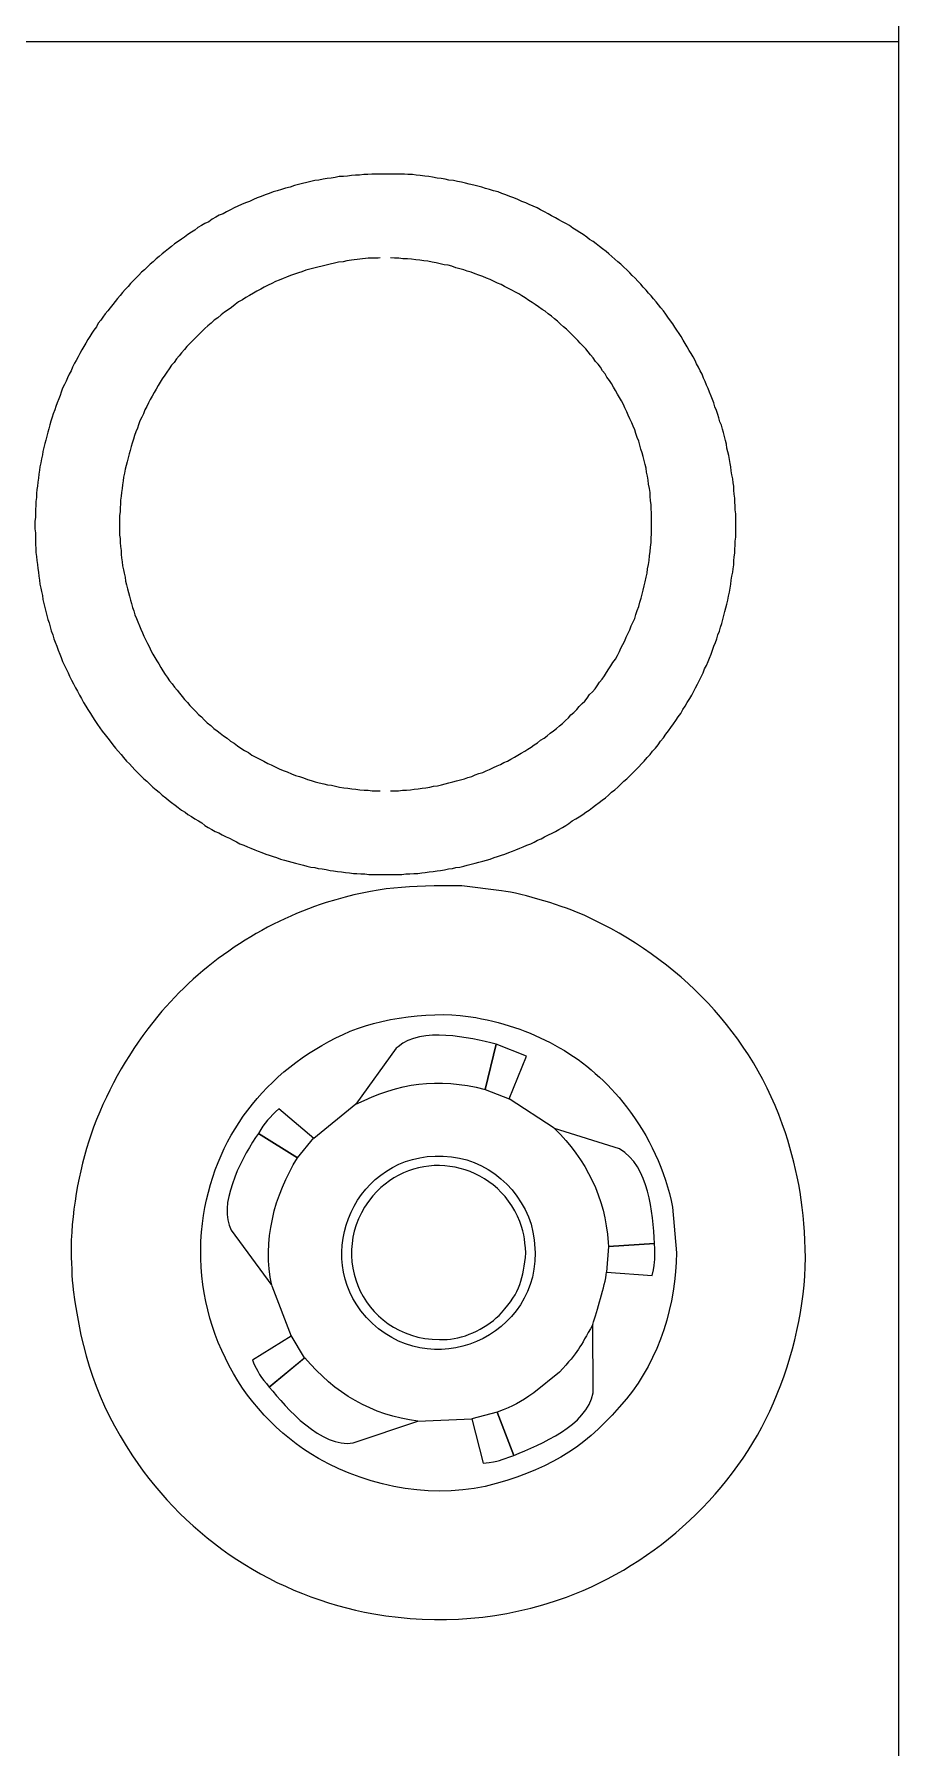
# Model space of a CAD drawing. Extents: x 16 to 596, y 60 to 440.
# Drawn here: x 552.6 to 596.2, y 164.1 to 250.6 of the extents above; entities that cross this region are included whole.
import ezdxf

# ---------------------------------------------------------------- set-up
doc = ezdxf.new("R2010")
doc.units = 0
doc.layers.get('0').update_dxf_attribs({"linetype": 'CONTINUOUS'})

msp = doc.modelspace()

# ---------------------------------------------------------------- linework, layer by layer
at = {"color": 1}
for p, q in [((596.208698, 60.268814), (596.208698, 440.268814)), ((575.889198, 199.644114), (575.339198, 197.369114)), ((577.414198, 199.044114), (575.889198, 199.644114)), ((576.539198, 196.894114), (577.414198, 199.044114)), ((575.339198, 197.369114), (576.539198, 196.894114)), ((566.689198, 194.894114), (564.914198, 196.394114)), ((568.814198, 196.619114), (566.689198, 194.894114)), ((578.814198, 195.419114), (576.539198, 196.894114)), ((563.889298, 195.144114), (565.864298, 193.919114)), ((565.864298, 193.919114), (566.689198, 194.919114)), ((584.789198, 191.419114), (584.989198, 189.119114)), ((577.814198, 189.769114), (577.864198, 189.119114)), ((581.564198, 189.444114), (581.464198, 188.144114)), ((583.889198, 189.594114), (581.564198, 189.444114)), ((581.464198, 188.144114), (583.764198, 187.969114)), ((564.564198, 187.444114), (565.539198, 184.919114)), ((565.539198, 184.919114), (563.589198, 183.694114)), ((566.214198, 183.819114), (565.539198, 184.944114)), ((564.439198, 182.344114), (566.214198, 183.819114)), ((575.939198, 181.069114), (574.664198, 180.744114)), ((576.789298, 178.894114), (575.939198, 181.069114)), ((571.939198, 180.619114), (574.664198, 180.744114)), ((574.664198, 180.744114), (575.239198, 178.494114))]:
    msp.add_line(p, q, dxfattribs=at)
at = {"color": 5}
msp.add_line((16.208698, 250.268714), (596.208698, 250.268714), dxfattribs=at)
at = {"color": 3}
for p, q in [((566.108698, 243.093814), (565.908698, 243.043814)), ((566.333698, 243.143714), (566.108698, 243.093814)), ((566.533598, 243.193814), (566.333698, 243.143714)), ((566.733698, 243.243814), (566.533598, 243.193814)), ((566.933598, 243.268814), (566.733698, 243.243814)), ((567.158698, 243.318714), (566.933598, 243.268814)), ((567.358598, 243.343714), (567.158698, 243.318714)), ((567.558698, 243.368714), (567.358598, 243.343714)), ((567.758598, 243.393814), (567.558698, 243.368714)), ((567.958698, 243.443814), (567.758598, 243.393814)), ((568.183698, 243.443814), (567.958698, 243.443814)), ((568.383698, 243.468814), (568.183698, 243.443814)), ((568.583698, 243.493814), (568.383698, 243.468814)), ((568.783698, 243.518714), (568.583698, 243.493814)), ((568.983698, 243.518714), (568.783698, 243.518714)), ((569.208698, 243.543714), (568.983698, 243.518714)), ((569.408698, 243.543714), (569.208698, 243.543714)), ((569.608698, 243.568714), (569.408698, 243.543714)), ((569.833698, 243.568714), (569.608698, 243.568714)), ((570.558698, 243.568714), (569.833698, 243.568714)), ((570.733698, 243.568714), (570.558698, 243.568714)), ((570.908598, 243.568714), (570.733698, 243.568714)), ((571.083698, 243.568714), (570.908598, 243.568714)), ((571.258698, 243.568714), (571.083698, 243.568714)), ((571.433698, 243.543714), (571.258698, 243.568714)), ((571.658698, 243.543714), (571.433698, 243.543714)), ((571.858698, 243.518714), (571.658698, 243.543714)), ((572.058698, 243.493814), (571.858698, 243.518714)), ((572.283698, 243.468814), (572.058698, 243.493814)), ((572.483598, 243.443814), (572.283698, 243.468814)), ((572.683698, 243.418814), (572.483598, 243.443814)), ((572.908598, 243.368714), (572.683698, 243.418814)), ((573.108698, 243.343714), (572.908598, 243.368714)), ((573.308598, 243.318714), (573.108698, 243.343714)), ((573.508698, 243.268814), (573.308598, 243.318714)), ((573.733698, 243.243814), (573.508698, 243.268814)), ((573.933698, 243.193814), (573.733698, 243.243814)), ((574.133698, 243.168714), (573.933698, 243.193814)), ((574.333698, 243.118714), (574.133698, 243.168714)), ((574.533698, 243.068814), (574.333698, 243.118714)), ((574.758698, 243.018814), (574.533698, 243.068814)), ((563.433698, 242.193814), (563.233698, 242.118714)), ((563.633698, 242.293814), (563.433698, 242.193814)), ((563.833698, 242.368714), (563.633698, 242.293814)), ((564.033698, 242.443814), (563.833698, 242.368714)), ((564.233698, 242.518714), (564.033698, 242.443814)), ((564.433698, 242.593814), (564.233698, 242.518714)), ((564.633698, 242.668814), (564.433698, 242.593814)), ((564.833698, 242.718714), (564.633698, 242.668814)), ((565.058698, 242.793814), (564.833698, 242.718714)), ((565.258698, 242.868814), (565.058698, 242.793814)), ((565.483698, 242.918714), (565.258698, 242.868814)), ((565.708698, 242.993814), (565.483698, 242.918714)), ((565.908698, 243.043814), (565.708698, 242.993814)), ((574.958698, 242.968714), (574.758698, 243.018814)), ((575.158698, 242.918714), (574.958698, 242.968714)), ((575.358598, 242.843814), (575.158698, 242.918714)), ((575.558698, 242.793814), (575.358598, 242.843814)), ((575.758698, 242.718714), (575.558698, 242.793814)), ((575.983698, 242.668814), (575.758698, 242.718714)), ((576.183598, 242.593814), (575.983698, 242.668814)), ((576.383698, 242.518714), (576.183598, 242.593814)), ((576.583698, 242.443814), (576.383698, 242.518714)), ((576.783698, 242.368714), (576.583698, 242.443814)), ((576.983598, 242.293814), (576.783698, 242.368714)), ((577.183698, 242.193814), (576.983598, 242.293814)), ((577.383698, 242.118714), (577.183698, 242.193814)), ((561.733698, 241.393814), (561.558698, 241.293814)), ((561.908698, 241.493814), (561.733698, 241.393814)), ((562.108698, 241.568714), (561.908698, 241.493814)), ((562.283698, 241.668814), (562.108698, 241.568714)), ((562.483698, 241.768714), (562.283698, 241.668814)), ((562.658698, 241.868814), (562.483698, 241.768714)), ((562.858698, 241.943714), (562.658698, 241.868814)), ((563.033698, 242.043814), (562.858698, 241.943714)), ((563.233698, 242.118714), (563.033698, 242.043814)), ((577.558698, 242.043814), (577.383698, 242.118714)), ((577.758598, 241.943714), (577.558698, 242.043814)), ((577.958698, 241.868814), (577.758598, 241.943714)), ((578.133698, 241.768714), (577.958698, 241.868814)), ((578.333698, 241.668814), (578.133698, 241.768714)), ((578.508598, 241.568714), (578.333698, 241.668814)), ((578.683598, 241.468814), (578.508598, 241.568714)), ((578.883698, 241.368714), (578.683598, 241.468814)), ((579.058698, 241.268814), (578.883698, 241.368714)), ((560.333698, 240.518714), (560.158698, 240.393714)), ((560.508698, 240.643814), (560.333698, 240.518714)), ((560.683698, 240.743714), (560.508698, 240.643814)), ((560.833698, 240.868814), (560.683698, 240.743714)), ((561.008598, 240.968714), (560.833698, 240.868814)), ((561.183698, 241.068814), (561.008598, 240.968714)), ((561.383598, 241.168714), (561.183698, 241.068814)), ((561.558698, 241.293814), (561.383598, 241.168714)), ((579.233598, 241.168714), (579.058698, 241.268814)), ((579.408598, 241.068814), (579.233598, 241.168714)), ((579.583698, 240.968714), (579.408598, 241.068814)), ((579.758698, 240.843814), (579.583698, 240.968714)), ((579.933698, 240.743714), (579.758698, 240.843814)), ((580.108598, 240.618814), (579.933698, 240.743714)), ((580.283698, 240.518714), (580.108598, 240.618814)), ((580.458698, 240.393714), (580.283698, 240.518714)), ((559.183698, 239.668814), (559.033598, 239.543714)), ((559.358698, 239.793714), (559.183698, 239.668814)), ((559.508698, 239.918814), (559.358698, 239.793714)), ((559.658698, 240.043814), (559.508698, 239.918814)), ((559.833598, 240.168714), (559.658698, 240.043814)), ((560.008698, 240.293814), (559.833598, 240.168714)), ((560.158698, 240.393714), (560.008698, 240.293814)), ((580.608698, 240.268814), (580.458698, 240.393714)), ((580.783698, 240.168714), (580.608698, 240.268814)), ((580.933598, 240.043814), (580.783698, 240.168714)), ((581.108698, 239.918814), (580.933598, 240.043814)), ((581.258698, 239.793714), (581.108698, 239.918814)), ((581.433698, 239.668814), (581.258698, 239.793714)), ((581.583698, 239.543714), (581.433698, 239.668814)), ((558.133698, 238.743714), (557.983698, 238.618814)), ((558.283698, 238.893814), (558.133698, 238.743714)), ((558.433698, 239.018814), (558.283698, 238.893814)), ((558.583698, 239.143714), (558.433698, 239.018814)), ((558.733698, 239.293814), (558.583698, 239.143714)), ((558.883698, 239.418814), (558.733698, 239.293814)), ((559.033598, 239.543714), (558.883698, 239.418814)), ((581.733598, 239.418814), (581.583698, 239.543714)), ((581.883698, 239.268814), (581.733598, 239.418814)), ((582.033698, 239.143714), (581.883698, 239.268814)), ((582.183698, 239.018814), (582.033698, 239.143714)), ((582.333698, 238.868814), (582.183698, 239.018814)), ((582.483598, 238.743714), (582.333698, 238.868814)), ((582.633698, 238.593714), (582.483598, 238.743714)), ((557.308698, 237.893814), (557.158698, 237.743714)), ((557.433598, 238.043814), (557.308698, 237.893814)), ((557.558698, 238.168714), (557.433598, 238.043814)), ((557.708698, 238.318814), (557.558698, 238.168714)), ((557.858698, 238.468814), (557.708698, 238.318814)), ((557.983698, 238.618814), (557.858698, 238.468814)), ((582.758698, 238.443814), (582.633698, 238.593714)), ((582.908698, 238.318814), (582.758698, 238.443814)), ((583.033698, 238.168714), (582.908698, 238.318814)), ((583.183698, 238.018814), (583.033698, 238.168714)), ((583.308598, 237.868814), (583.183698, 238.018814)), ((583.458698, 237.718814), (583.308598, 237.868814)), ((556.533698, 236.993714), (556.408698, 236.818714)), ((556.658598, 237.143814), (556.533698, 236.993714)), ((556.783698, 237.293814), (556.658598, 237.143814)), ((556.908698, 237.443814), (556.783698, 237.293814)), ((557.033598, 237.593714), (556.908698, 237.443814)), ((557.158698, 237.743714), (557.033598, 237.593714)), ((583.583698, 237.568714), (583.458698, 237.718814)), ((583.708698, 237.418714), (583.583698, 237.568714)), ((583.833698, 237.268814), (583.708698, 237.418714)), ((583.958698, 237.118814), (583.833698, 237.268814)), ((584.083598, 236.968714), (583.958698, 237.118814)), ((555.933698, 236.193714), (555.808698, 236.043814)), ((556.033698, 236.343814), (555.933698, 236.193714)), ((556.158698, 236.518814), (556.033698, 236.343814)), ((556.283698, 236.668814), (556.158698, 236.518814)), ((556.408698, 236.818714), (556.283698, 236.668814)), ((584.208698, 236.818714), (584.083598, 236.968714)), ((584.333698, 236.668814), (584.208698, 236.818714)), ((584.458698, 236.493814), (584.333698, 236.668814)), ((584.558698, 236.343814), (584.458698, 236.493814)), ((584.683698, 236.168714), (584.558698, 236.343814)), ((584.808598, 236.018714), (584.683698, 236.168714)), ((555.383698, 235.368714), (555.283698, 235.218714)), ((555.483698, 235.543814), (555.383698, 235.368714)), ((555.583698, 235.693814), (555.483698, 235.543814)), ((555.708698, 235.868814), (555.583698, 235.693814)), ((555.808698, 236.043814), (555.708698, 235.868814)), ((584.908598, 235.843814), (584.808598, 236.018714)), ((585.008698, 235.693814), (584.908598, 235.843814)), ((585.133698, 235.518814), (585.008698, 235.693814)), ((585.233698, 235.368714), (585.133698, 235.518814)), ((585.333698, 235.193714), (585.233698, 235.368714)), ((554.883698, 234.518814), (554.783698, 234.343814)), ((554.983698, 234.693814), (554.883698, 234.518814)), ((555.083698, 234.868814), (554.983698, 234.693814)), ((555.183698, 235.043814), (555.083698, 234.868814)), ((555.283698, 235.218714), (555.183698, 235.043814)), ((585.433698, 235.018714), (585.333698, 235.193714)), ((585.533698, 234.843814), (585.433698, 235.018714)), ((585.633598, 234.668814), (585.533698, 234.843814)), ((585.733698, 234.518814), (585.633598, 234.668814)), ((585.833698, 234.343814), (585.733698, 234.518814)), ((554.433698, 233.643714), (554.333698, 233.468814)), ((554.508698, 233.818714), (554.433698, 233.643714)), ((554.608698, 234.018714), (554.508698, 233.818714)), ((554.683698, 234.168714), (554.608698, 234.018714)), ((554.783698, 234.343814), (554.683698, 234.168714)), ((585.933698, 234.168714), (585.833698, 234.343814)), ((586.008698, 233.993714), (585.933698, 234.168714)), ((586.108698, 233.818714), (586.008698, 233.993714)), ((586.183698, 233.643714), (586.108698, 233.818714)), ((586.283698, 233.468814), (586.183698, 233.643714)), ((554.008698, 232.768814), (553.933698, 232.568814)), ((554.108698, 232.943814), (554.008698, 232.768814)), ((554.183698, 233.118814), (554.108698, 232.943814)), ((554.258598, 233.293814), (554.183698, 233.118814)), ((554.333698, 233.468814), (554.258598, 233.293814)), ((586.358698, 233.268814), (586.283698, 233.468814)), ((586.433598, 233.093814), (586.358698, 233.268814)), ((586.508598, 232.918814), (586.433598, 233.093814)), ((586.583698, 232.743814), (586.508598, 232.918814)), ((586.658698, 232.568814), (586.583698, 232.743814)), ((553.658698, 231.843714), (553.608698, 231.668814)), ((553.733698, 232.018714), (553.658698, 231.843714)), ((553.808698, 232.218714), (553.733698, 232.018714)), ((553.883598, 232.393714), (553.808698, 232.218714)), ((553.933698, 232.568814), (553.883598, 232.393714)), ((586.733698, 232.368814), (586.658698, 232.568814)), ((586.808698, 232.193714), (586.733698, 232.368814)), ((586.883698, 232.018714), (586.808698, 232.193714)), ((586.933698, 231.818714), (586.883698, 232.018714)), ((587.008698, 231.643714), (586.933698, 231.818714)), ((553.408698, 231.093814), (553.358698, 230.918814)), ((553.483598, 231.293814), (553.408698, 231.093814)), ((553.533698, 231.468814), (553.483598, 231.293814)), ((553.608698, 231.668814), (553.533698, 231.468814)), ((587.083698, 231.443714), (587.008698, 231.643714)), ((587.133698, 231.268814), (587.083698, 231.443714)), ((587.183598, 231.068714), (587.133698, 231.268814)), ((587.258598, 230.893814), (587.183598, 231.068714)), ((553.158698, 230.143814), (553.108698, 229.968814)), ((553.208698, 230.343814), (553.158698, 230.143814)), ((553.258698, 230.543814), (553.208698, 230.343814)), ((553.308698, 230.718814), (553.258698, 230.543814)), ((553.358698, 230.918814), (553.308698, 230.718814)), ((587.308598, 230.693814), (587.258598, 230.893814)), ((587.358698, 230.518814), (587.308598, 230.693814)), ((587.408698, 230.318814), (587.358698, 230.518814)), ((587.458698, 230.118814), (587.408698, 230.318814)), ((587.508698, 229.943814), (587.458698, 230.118814)), ((552.983698, 229.393814), (552.933698, 229.193814)), ((553.008698, 229.568814), (552.983698, 229.393814)), ((553.058598, 229.768814), (553.008698, 229.568814)), ((553.108698, 229.968814), (553.058598, 229.768814)), ((587.533698, 229.743814), (587.508698, 229.943814)), ((587.583698, 229.543814), (587.533698, 229.743814)), ((587.633698, 229.368814), (587.583698, 229.543814)), ((587.658698, 229.168814), (587.633698, 229.368814)), ((552.808698, 228.418714), (552.783698, 228.218714)), ((552.833698, 228.618714), (552.808698, 228.418714)), ((552.858698, 228.793814), (552.833698, 228.618714)), ((552.908698, 228.993814), (552.858698, 228.793814)), ((552.933698, 229.193814), (552.908698, 228.993814)), ((587.708698, 228.968814), (587.658698, 229.168814)), ((587.733698, 228.793814), (587.708698, 228.968814)), ((587.758698, 228.593814), (587.733698, 228.793814)), ((587.783698, 228.393814), (587.758698, 228.593814)), ((587.833698, 228.193814), (587.783698, 228.393814)), ((552.708698, 227.643714), (552.683598, 227.443714)), ((552.733698, 227.818714), (552.708698, 227.643714)), ((552.758698, 228.018714), (552.733698, 227.818714)), ((552.783698, 228.218714), (552.758698, 228.018714)), ((587.858698, 227.993814), (587.833698, 228.193814)), ((587.883698, 227.818714), (587.858698, 227.993814)), ((587.883698, 227.618714), (587.883698, 227.818714)), ((587.908698, 227.418814), (587.883698, 227.618714)), ((552.658598, 226.843714), (552.633698, 226.643714)), ((552.633698, 226.643714), (552.633698, 226.443714)), ((552.683598, 227.243714), (552.658598, 227.043714)), ((552.658598, 227.043714), (552.658598, 226.843714)), ((552.683598, 227.443714), (552.683598, 227.243714)), ((587.933698, 227.218814), (587.908698, 227.418814)), ((587.933698, 227.018814), (587.933698, 227.218814)), ((587.958698, 226.818814), (587.933698, 227.018814)), ((587.958698, 226.618814), (587.958698, 226.818814)), ((587.983598, 226.418814), (587.958698, 226.618814)), ((552.633698, 226.243714), (552.608698, 226.043714)), ((552.608698, 226.043714), (552.608698, 225.868714)), ((552.608698, 225.868714), (552.608698, 225.668714)), ((552.633698, 226.443714), (552.633698, 226.243714)), ((587.983598, 226.243714), (587.983598, 226.418814)), ((587.983598, 226.043714), (587.983598, 226.243714)), ((587.983598, 225.843714), (587.983598, 226.043714)), ((587.983598, 225.643714), (587.983598, 225.843714)), ((552.608698, 225.668714), (552.633698, 225.468714)), ((552.633698, 225.468714), (552.633698, 225.268714)), ((552.633698, 225.268714), (552.633698, 225.068714)), ((552.633698, 225.068714), (552.633698, 224.868714)), ((587.958698, 225.043714), (587.983598, 225.243714)), ((587.958698, 224.843714), (587.958698, 225.043714)), ((587.983598, 225.443714), (587.983598, 225.643714)), ((587.983598, 225.243714), (587.983598, 225.443714)), ((552.633698, 224.868714), (552.658598, 224.668714)), ((552.658598, 224.668714), (552.658598, 224.468714)), ((552.658598, 224.468714), (552.683598, 224.268714)), ((552.683598, 224.268714), (552.708698, 224.068714)), ((552.708698, 224.068714), (552.733698, 223.868714)), ((587.883698, 224.043814), (587.908698, 224.243814)), ((587.883698, 223.843814), (587.883698, 224.043814)), ((587.908698, 224.243814), (587.933698, 224.443714)), ((587.933698, 224.643714), (587.958698, 224.843714)), ((587.933698, 224.443714), (587.933698, 224.643714)), ((552.733698, 223.868714), (552.758698, 223.668714)), ((552.758698, 223.668714), (552.783698, 223.468714)), ((552.783698, 223.468714), (552.808698, 223.268714)), ((552.808698, 223.268714), (552.833698, 223.068714)), ((587.758698, 223.068714), (587.783698, 223.268714)), ((587.783698, 223.268714), (587.833698, 223.468714)), ((587.833698, 223.468714), (587.858698, 223.643814)), ((587.858698, 223.643814), (587.883698, 223.843814)), ((552.833698, 223.068714), (552.858698, 222.868714)), ((552.858698, 222.868714), (552.908698, 222.668714)), ((552.908698, 222.668714), (552.933698, 222.493714)), ((552.933698, 222.493714), (552.983698, 222.293714)), ((552.983698, 222.293714), (553.008698, 222.093714)), ((587.608698, 222.268714), (587.658698, 222.468714)), ((587.658698, 222.468714), (587.708698, 222.668714)), ((587.708698, 222.668714), (587.733698, 222.868714)), ((587.733698, 222.868714), (587.758698, 223.068714)), ((553.008698, 222.093714), (553.058598, 221.893714)), ((553.058598, 221.893714), (553.108698, 221.693714)), ((553.108698, 221.693714), (553.158698, 221.493714)), ((553.158698, 221.493714), (553.208698, 221.293714)), ((587.383698, 221.293714), (587.433698, 221.493714)), ((587.433698, 221.493714), (587.483698, 221.668714)), ((587.483698, 221.668714), (587.533698, 221.868714)), ((587.533698, 221.868714), (587.583698, 222.068714)), ((587.583698, 222.068714), (587.608698, 222.268714)), ((553.208698, 221.293714), (553.258698, 221.093714)), ((553.258698, 221.093714), (553.333698, 220.918714)), ((553.333698, 220.918714), (553.383698, 220.718714)), ((553.383698, 220.718714), (553.433598, 220.518714)), ((587.158698, 220.493714), (587.208598, 220.693714)), ((587.208598, 220.693714), (587.283598, 220.893714)), ((587.283598, 220.893714), (587.333698, 221.093714)), ((587.333698, 221.093714), (587.383698, 221.293714)), ((553.433598, 220.518714), (553.508698, 220.318714)), ((553.508698, 220.318714), (553.558698, 220.118714)), ((553.558698, 220.118714), (553.633698, 219.943714)), ((553.633698, 219.943714), (553.708698, 219.743714)), ((553.708698, 219.743714), (553.783698, 219.543714)), ((586.808698, 219.543714), (586.883698, 219.743714)), ((586.883698, 219.743714), (586.958698, 219.918714)), ((586.958698, 219.918714), (587.033698, 220.118714)), ((587.033698, 220.118714), (587.083698, 220.318714)), ((587.083698, 220.318714), (587.158698, 220.493714)), ((553.783698, 219.543714), (553.858598, 219.343714)), ((553.858598, 219.343714), (553.933698, 219.168814)), ((553.933698, 219.168814), (554.008698, 218.968814)), ((554.008698, 218.968814), (554.108698, 218.768814)), ((586.508598, 218.768814), (586.583698, 218.968814)), ((586.583698, 218.968814), (586.658698, 219.143714)), ((586.658698, 219.143714), (586.733698, 219.343714)), ((586.733698, 219.343714), (586.808698, 219.543714)), ((554.108698, 218.768814), (554.183698, 218.593814)), ((554.183698, 218.593814), (554.283698, 218.393814)), ((554.283698, 218.393814), (554.358698, 218.218814)), ((554.358698, 218.218814), (554.458698, 218.018814)), ((554.458698, 218.018814), (554.558698, 217.843814)), ((586.058698, 217.818814), (586.158698, 218.018814)), ((586.158698, 218.018814), (586.233698, 218.193814)), ((586.233698, 218.193814), (586.333698, 218.393814)), ((586.333698, 218.393814), (586.408598, 218.593814)), ((586.408598, 218.593814), (586.508598, 218.768814)), ((554.558698, 217.843814), (554.658598, 217.643814)), ((554.658598, 217.643814), (554.758698, 217.468814)), ((554.758698, 217.468814), (554.858698, 217.268814)), ((554.858698, 217.268814), (554.958698, 217.093814)), ((585.658598, 217.093814), (585.758698, 217.268814)), ((585.758698, 217.268814), (585.858698, 217.468814)), ((585.858698, 217.468814), (585.958698, 217.643814)), ((585.958698, 217.643814), (586.058698, 217.818814)), ((554.958698, 217.093814), (555.058598, 216.893814)), ((555.058598, 216.893814), (555.183698, 216.718714)), ((555.183698, 216.718714), (555.283698, 216.543714)), ((555.283698, 216.543714), (555.408698, 216.343714)), ((555.408698, 216.343714), (555.508698, 216.168714)), ((585.083698, 216.168714), (585.208698, 216.343714)), ((585.208698, 216.343714), (585.308698, 216.543714)), ((585.308698, 216.543714), (585.433698, 216.718714)), ((585.433698, 216.718714), (585.533698, 216.893814)), ((585.533698, 216.893814), (585.658598, 217.093814)), ((555.508698, 216.168714), (555.633698, 215.993814)), ((555.633698, 215.993814), (555.758698, 215.793814)), ((555.758698, 215.793814), (555.883698, 215.618814)), ((555.883698, 215.618814), (556.008698, 215.443814)), ((556.008698, 215.443814), (556.158698, 215.268814)), ((584.458698, 215.293814), (584.583698, 215.468814)), ((584.583698, 215.468814), (584.708698, 215.643814)), ((584.708698, 215.643814), (584.833598, 215.818814)), ((584.833598, 215.818814), (584.958698, 215.993814)), ((584.958698, 215.993814), (585.083698, 216.168714)), ((556.158698, 215.268814), (556.283698, 215.093814)), ((556.283698, 215.093814), (556.408698, 214.943714)), ((556.408698, 214.943714), (556.533698, 214.768714)), ((556.533698, 214.768714), (556.683698, 214.593714)), ((556.683698, 214.593714), (556.808698, 214.443814)), ((583.783698, 214.443814), (583.933698, 214.593714)), ((583.933698, 214.593714), (584.058598, 214.768714)), ((584.058598, 214.768714), (584.183698, 214.943714)), ((584.183698, 214.943714), (584.333698, 215.118714)), ((584.333698, 215.118714), (584.458698, 215.293814)), ((556.808698, 214.443814), (556.958698, 214.268814)), ((556.958698, 214.268814), (557.083698, 214.118814)), ((557.083698, 214.118814), (557.233698, 213.943714)), ((557.233698, 213.943714), (557.383698, 213.793714)), ((557.383698, 213.793714), (557.508698, 213.643814)), ((557.508698, 213.643814), (557.658698, 213.493814)), ((582.933698, 213.493814), (583.083698, 213.643814)), ((583.083698, 213.643814), (583.233598, 213.793714)), ((583.233598, 213.793714), (583.358698, 213.943714)), ((583.358698, 213.943714), (583.508698, 214.118814)), ((583.508698, 214.118814), (583.658698, 214.268814)), ((583.658698, 214.268814), (583.783698, 214.443814)), ((557.658698, 213.493814), (557.808598, 213.343714)), ((557.808598, 213.343714), (557.958698, 213.193714)), ((557.958698, 213.193714), (558.108698, 213.043814)), ((558.108698, 213.043814), (558.258698, 212.918814)), ((558.258698, 212.918814), (558.408698, 212.768714)), ((582.183698, 212.768714), (582.333698, 212.918814)), ((582.333698, 212.918814), (582.483598, 213.043814)), ((582.483598, 213.043814), (582.633698, 213.193714)), ((582.633698, 213.193714), (582.783698, 213.343714)), ((582.783698, 213.343714), (582.933698, 213.493814)), ((558.408698, 212.768714), (558.558698, 212.618814)), ((558.558698, 212.618814), (558.733698, 212.493814)), ((558.733698, 212.493814), (558.883698, 212.368714)), ((558.883698, 212.368714), (559.033598, 212.218814)), ((559.033598, 212.218814), (559.208698, 212.093814)), ((559.208698, 212.093814), (559.358698, 211.968714)), ((559.358698, 211.968714), (559.508698, 211.843814)), ((581.083698, 211.843814), (581.233698, 211.968714)), ((581.233698, 211.968714), (581.408698, 212.093814)), ((581.408698, 212.093814), (581.558698, 212.218814)), ((581.558698, 212.218814), (581.708598, 212.368714)), ((581.708598, 212.368714), (581.883698, 212.493814)), ((581.883698, 212.493814), (582.033698, 212.618814)), ((582.033698, 212.618814), (582.183698, 212.768714)), ((559.508698, 211.843814), (559.683698, 211.718814)), ((559.683698, 211.718814), (559.833598, 211.593714)), ((559.833598, 211.593714), (560.008698, 211.468814)), ((560.008698, 211.468814), (560.183598, 211.368714)), ((560.183598, 211.368714), (560.333698, 211.243814)), ((560.333698, 211.243814), (560.508698, 211.143814)), ((560.508698, 211.143814), (560.683698, 211.018714)), ((579.908698, 211.018714), (580.083598, 211.118814)), ((580.083598, 211.118814), (580.258598, 211.243814)), ((580.258598, 211.243814), (580.408698, 211.368714)), ((580.408698, 211.368714), (580.583698, 211.468814)), ((580.583698, 211.468814), (580.758698, 211.593714)), ((580.758698, 211.593714), (580.908598, 211.718814)), ((580.908598, 211.718814), (581.083698, 211.843814)), ((560.683698, 211.018714), (560.858698, 210.918814)), ((560.858698, 210.918814), (561.033698, 210.818714)), ((561.033698, 210.818714), (561.183698, 210.693814)), ((561.183698, 210.693814), (561.358698, 210.593714)), ((561.358698, 210.593714), (561.533698, 210.493814)), ((561.533698, 210.493814), (561.708698, 210.393714)), ((561.708698, 210.393714), (561.883698, 210.318814)), ((561.883698, 210.318814), (562.058698, 210.218714)), ((562.058698, 210.218714), (562.258698, 210.118814)), ((578.333698, 210.118814), (578.533598, 210.218714)), ((578.533598, 210.218714), (578.708698, 210.293814)), ((578.708698, 210.293814), (578.883698, 210.393714)), ((578.883698, 210.393714), (579.058698, 210.493814)), ((579.058698, 210.493814), (579.233598, 210.593714)), ((579.233598, 210.593714), (579.408598, 210.693814)), ((579.408598, 210.693814), (579.558698, 210.793714)), ((579.558698, 210.793714), (579.733698, 210.918814)), ((579.733698, 210.918814), (579.908698, 211.018714)), ((562.258698, 210.118814), (562.433698, 210.043814)), ((562.433698, 210.043814), (562.608598, 209.943814)), ((562.608598, 209.943814), (562.783698, 209.868814)), ((562.783698, 209.868814), (562.958598, 209.768714)), ((562.958598, 209.768714), (563.158698, 209.693814)), ((563.158698, 209.693814), (563.333698, 209.618714)), ((563.333698, 209.618714), (563.508698, 209.543814)), ((563.508698, 209.543814), (563.708698, 209.468814)), ((563.708698, 209.468814), (563.883698, 209.393714)), ((563.883698, 209.393714), (564.058698, 209.318814)), ((564.058698, 209.318814), (564.258698, 209.243814)), ((576.333698, 209.243814), (576.533698, 209.318814)), ((576.533698, 209.318814), (576.708698, 209.393714)), ((576.708698, 209.393714), (576.883598, 209.468814)), ((576.883598, 209.468814), (577.083598, 209.543814)), ((577.083598, 209.543814), (577.258698, 209.618714)), ((577.258698, 209.618714), (577.433698, 209.693814)), ((577.433698, 209.693814), (577.633698, 209.768714)), ((577.633698, 209.768714), (577.808598, 209.843814)), ((577.808598, 209.843814), (577.983698, 209.943814)), ((577.983698, 209.943814), (578.158698, 210.018714)), ((578.158698, 210.018714), (578.333698, 210.118814)), ((564.258698, 209.243814), (564.433698, 209.193714)), ((564.433698, 209.193714), (564.633698, 209.118814)), ((564.633698, 209.118814), (564.808698, 209.068814)), ((564.808698, 209.068814), (565.008698, 208.993714)), ((565.008698, 208.993714), (565.208698, 208.943814)), ((565.208698, 208.943814), (565.383598, 208.893814)), ((565.383598, 208.893814), (565.583698, 208.843714)), ((565.583698, 208.843714), (565.758598, 208.793714)), ((565.758598, 208.793714), (565.958698, 208.743814)), ((565.958698, 208.743814), (566.158598, 208.693814)), ((566.158598, 208.693814), (566.333698, 208.643714)), ((566.333698, 208.643714), (566.533598, 208.593714)), ((566.533598, 208.593714), (566.733698, 208.568714)), ((566.733698, 208.568714), (566.908698, 208.518814)), ((566.908698, 208.518814), (567.108698, 208.493814)), ((567.108698, 208.493814), (567.308698, 208.468814)), ((567.308698, 208.468814), (567.508698, 208.418714)), ((573.283598, 208.443714), (573.483698, 208.493814)), ((573.483698, 208.493814), (573.683598, 208.518814)), ((573.683598, 208.518814), (573.858698, 208.568714)), ((573.858698, 208.568714), (574.058698, 208.593714)), ((574.058698, 208.593714), (574.258698, 208.643714)), ((574.258698, 208.643714), (574.433698, 208.693814)), ((574.433698, 208.693814), (574.633698, 208.743814)), ((574.633698, 208.743814), (574.833698, 208.793714)), ((574.833698, 208.793714), (575.008698, 208.843714)), ((575.008698, 208.843714), (575.208698, 208.893814)), ((575.208698, 208.893814), (575.408598, 208.943814)), ((575.408598, 208.943814), (575.583698, 208.993714)), ((575.583698, 208.993714), (575.783698, 209.068814)), ((575.783698, 209.068814), (575.958698, 209.118814)), ((575.958698, 209.118814), (576.158598, 209.193714)), ((576.158598, 209.193714), (576.333698, 209.243814)), ((567.508698, 208.418714), (567.683698, 208.393714)), ((567.683698, 208.393714), (567.883698, 208.368814)), ((567.883698, 208.368814), (568.083698, 208.343814)), ((568.083698, 208.343814), (568.283698, 208.318814)), ((568.283698, 208.318814), (568.483698, 208.293814)), ((568.483698, 208.293814), (568.683698, 208.268814)), ((568.683698, 208.268814), (568.858698, 208.268814)), ((568.858698, 208.268814), (569.058698, 208.243714)), ((569.058698, 208.243714), (569.258698, 208.243714)), ((569.258698, 208.243714), (569.458698, 208.218714)), ((569.458698, 208.218714), (569.658698, 208.218714)), ((569.658698, 208.218714), (569.858698, 208.218714)), ((569.858698, 208.218714), (570.033698, 208.218714)), ((570.033698, 208.218714), (570.758698, 208.218714)), ((570.758698, 208.218714), (570.958698, 208.218714)), ((570.958698, 208.218714), (571.133698, 208.218714)), ((571.133698, 208.218714), (571.333598, 208.243714)), ((571.333598, 208.243714), (571.533698, 208.243714)), ((571.533698, 208.243714), (571.733598, 208.268814)), ((571.733598, 208.268814), (571.933698, 208.268814)), ((571.933698, 208.268814), (572.133598, 208.293814)), ((572.133598, 208.293814), (572.308698, 208.318814)), ((572.308698, 208.318814), (572.508598, 208.343814)), ((572.508598, 208.343814), (572.708698, 208.368814)), ((572.708698, 208.368814), (572.908598, 208.393714)), ((572.908598, 208.393714), (573.083698, 208.418714)), ((573.083698, 208.418714), (573.283598, 208.443714)), ((576.164198, 207.394114), (574.164198, 207.644114))]:
    msp.add_line(p, q, dxfattribs=at)
at = {"color": 7}
for p, q in [((566.483698, 238.768714), (566.283698, 238.718814)), ((566.683698, 238.818814), (566.483698, 238.768714)), ((566.883698, 238.868814), (566.683698, 238.818814)), ((567.108698, 238.918814), (566.883698, 238.868814)), ((567.308698, 238.968714), (567.108698, 238.918814)), ((567.508698, 239.018814), (567.308698, 238.968714)), ((567.733598, 239.068814), (567.508698, 239.018814)), ((567.933698, 239.118814), (567.733598, 239.068814)), ((568.158598, 239.143714), (567.933698, 239.118814)), ((568.358698, 239.193714), (568.158598, 239.143714)), ((568.583698, 239.218814), (568.358698, 239.193714)), ((569.433698, 239.318814), (568.583698, 239.218814)), ((569.558698, 239.318814), (569.433698, 239.318814)), ((569.683698, 239.318814), (569.558698, 239.318814)), ((569.808698, 239.318814), (569.683698, 239.318814)), ((569.933698, 239.318814), (569.808698, 239.318814)), ((570.033698, 239.343714), (569.933698, 239.318814)), ((570.758698, 239.318814), (570.558698, 239.343714)), ((570.983698, 239.318814), (570.758698, 239.318814)), ((571.183698, 239.293814), (570.983698, 239.318814)), ((571.408698, 239.293814), (571.183698, 239.293814)), ((571.608698, 239.268814), (571.408698, 239.293814)), ((571.833698, 239.243814), (571.608698, 239.268814)), ((572.033698, 239.218814), (571.833698, 239.243814)), ((572.233698, 239.193714), (572.033698, 239.218814)), ((572.433698, 239.168714), (572.233698, 239.193714)), ((572.658698, 239.118814), (572.433698, 239.168714)), ((572.858698, 239.093814), (572.658698, 239.118814)), ((573.058698, 239.043814), (572.858698, 239.093814)), ((573.258698, 238.993714), (573.058698, 239.043814)), ((573.458698, 238.968714), (573.258698, 238.993714)), ((573.658698, 238.918814), (573.458698, 238.968714)), ((573.858698, 238.843814), (573.658698, 238.918814)), ((574.058698, 238.793714), (573.858698, 238.843814)), ((574.258698, 238.743714), (574.058698, 238.793714)), ((574.433698, 238.668814), (574.258698, 238.743714)), ((564.183598, 237.868814), (564.008698, 237.768714)), ((564.383698, 237.968714), (564.183598, 237.868814)), ((564.558598, 238.043814), (564.383698, 237.968714)), ((564.758698, 238.143714), (564.558598, 238.043814)), ((564.933698, 238.218814), (564.758698, 238.143714)), ((565.133698, 238.293814), (564.933698, 238.218814)), ((565.308698, 238.368714), (565.133698, 238.293814)), ((565.508698, 238.443814), (565.308698, 238.368714)), ((565.708698, 238.518814), (565.508698, 238.443814)), ((565.908698, 238.593714), (565.708698, 238.518814)), ((566.083698, 238.643814), (565.908698, 238.593714)), ((566.283698, 238.718814), (566.083698, 238.643814)), ((574.633698, 238.618814), (574.433698, 238.668814)), ((574.833698, 238.543714), (574.633698, 238.618814)), ((575.008698, 238.468814), (574.833698, 238.543714)), ((575.208698, 238.393714), (575.008698, 238.468814)), ((575.408598, 238.318814), (575.208698, 238.393714)), ((575.583698, 238.243814), (575.408598, 238.318814)), ((575.758698, 238.168714), (575.583698, 238.243814)), ((575.958698, 238.068814), (575.758698, 238.168714)), ((576.133598, 237.993714), (575.958698, 238.068814)), ((576.308698, 237.893814), (576.133598, 237.993714)), ((576.483698, 237.818814), (576.308698, 237.893814)), ((562.708698, 236.993714), (562.533698, 236.843814)), ((562.883698, 237.118814), (562.708698, 236.993714)), ((563.083698, 237.218714), (562.883698, 237.118814)), ((563.258698, 237.343714), (563.083698, 237.218714)), ((563.433698, 237.443814), (563.258698, 237.343714)), ((563.633698, 237.568714), (563.433698, 237.443814)), ((563.808698, 237.668814), (563.633698, 237.568714)), ((564.008698, 237.768714), (563.808698, 237.668814)), ((576.683698, 237.718814), (576.483698, 237.818814)), ((576.858598, 237.618814), (576.683698, 237.718814)), ((577.033598, 237.518814), (576.858598, 237.618814)), ((577.183698, 237.418714), (577.033598, 237.518814)), ((577.358698, 237.318814), (577.183698, 237.418714)), ((577.533698, 237.193714), (577.358698, 237.318814)), ((577.708598, 237.093814), (577.533698, 237.193714)), ((577.858598, 236.993714), (577.708598, 237.093814)), ((578.033698, 236.868814), (577.858598, 236.993714)), ((561.658698, 236.193714), (561.508698, 236.043814)), ((561.833698, 236.318814), (561.658698, 236.193714)), ((562.008698, 236.468814), (561.833698, 236.318814)), ((562.183598, 236.593714), (562.008698, 236.468814)), ((562.358698, 236.718814), (562.183598, 236.593714)), ((562.533698, 236.843814), (562.358698, 236.718814)), ((578.208698, 236.743814), (578.033698, 236.868814)), ((578.358698, 236.643814), (578.208698, 236.743814)), ((578.508598, 236.518814), (578.358698, 236.643814)), ((578.683598, 236.393714), (578.508598, 236.518814)), ((578.833698, 236.268814), (578.683598, 236.393714)), ((578.983698, 236.143814), (578.833698, 236.268814)), ((579.133698, 235.993714), (578.983698, 236.143814)), ((560.733698, 235.318814), (560.583598, 235.168714)), ((560.883698, 235.468814), (560.733698, 235.318814)), ((561.033698, 235.618714), (560.883698, 235.468814)), ((561.183698, 235.768714), (561.033698, 235.618714)), ((561.333698, 235.918814), (561.183698, 235.768714)), ((561.508698, 236.043814), (561.333698, 235.918814)), ((579.283598, 235.868814), (579.133698, 235.993714)), ((579.433598, 235.743814), (579.283598, 235.868814)), ((579.583698, 235.593714), (579.433598, 235.743814)), ((579.708698, 235.468814), (579.583698, 235.593714)), ((579.858698, 235.318814), (579.708698, 235.468814)), ((580.008698, 235.168714), (579.858698, 235.318814)), ((560.008698, 234.543814), (559.883698, 234.393714)), ((560.158698, 234.718814), (560.008698, 234.543814)), ((560.283698, 234.868814), (560.158698, 234.718814)), ((560.433698, 235.018714), (560.283698, 234.868814)), ((560.583598, 235.168714), (560.433698, 235.018714)), ((580.133598, 235.043814), (580.008698, 235.168714)), ((580.258598, 234.893814), (580.133598, 235.043814)), ((580.408698, 234.743814), (580.258598, 234.893814)), ((580.533698, 234.593714), (580.408698, 234.743814)), ((580.658698, 234.443814), (580.533698, 234.593714)), ((580.783698, 234.293814), (580.658698, 234.443814)), ((559.258698, 233.568814), (559.158698, 233.418714)), ((559.383698, 233.743814), (559.258698, 233.568814)), ((559.508698, 233.918814), (559.383698, 233.743814)), ((559.633698, 234.068814), (559.508698, 233.918814)), ((559.758698, 234.243714), (559.633698, 234.068814)), ((559.883698, 234.393714), (559.758698, 234.243714)), ((580.908598, 234.118814), (580.783698, 234.293814)), ((581.033598, 233.968814), (580.908598, 234.118814)), ((581.158698, 233.818714), (581.033598, 233.968814)), ((581.258698, 233.643714), (581.158698, 233.818714)), ((581.383698, 233.493814), (581.258698, 233.643714)), ((558.733698, 232.718814), (558.633598, 232.543814)), ((558.833698, 232.893814), (558.733698, 232.718814)), ((558.933698, 233.068814), (558.833698, 232.893814)), ((559.033598, 233.243714), (558.933698, 233.068814)), ((559.158698, 233.418714), (559.033598, 233.243714)), ((581.483698, 233.318814), (581.383698, 233.493814)), ((581.608698, 233.143814), (581.483698, 233.318814)), ((581.708598, 232.993714), (581.608698, 233.143814)), ((581.808598, 232.818714), (581.708598, 232.993714)), ((581.908698, 232.643714), (581.808598, 232.818714)), ((558.258698, 231.843714), (558.158698, 231.668814)), ((558.333698, 232.018714), (558.258698, 231.843714)), ((558.433698, 232.193714), (558.333698, 232.018714)), ((558.533698, 232.368814), (558.433698, 232.193714)), ((558.633598, 232.543814), (558.533698, 232.368814)), ((582.008698, 232.468814), (581.908698, 232.643714)), ((582.108698, 232.293814), (582.008698, 232.468814)), ((582.208698, 232.118814), (582.108698, 232.293814)), ((582.308698, 231.943814), (582.208698, 232.118814)), ((582.383698, 231.768814), (582.308698, 231.943814)), ((557.908698, 231.118814), (557.833598, 230.918814)), ((558.008698, 231.293814), (557.908698, 231.118814)), ((558.083698, 231.468814), (558.008698, 231.293814)), ((558.158698, 231.668814), (558.083698, 231.468814)), ((582.483598, 231.568814), (582.383698, 231.768814)), ((582.558698, 231.393714), (582.483598, 231.568814)), ((582.633698, 231.218714), (582.558698, 231.393714)), ((582.733698, 231.018714), (582.633698, 231.218714)), ((582.808698, 230.843714), (582.733698, 231.018714)), ((557.583698, 230.193814), (557.508698, 229.993814)), ((557.633698, 230.368814), (557.583698, 230.193814)), ((557.708698, 230.568814), (557.633698, 230.368814)), ((557.783698, 230.743814), (557.708698, 230.568814)), ((557.833598, 230.918814), (557.783698, 230.743814)), ((582.883698, 230.668714), (582.808698, 230.843714)), ((582.933698, 230.468714), (582.883698, 230.668714)), ((583.008698, 230.268714), (582.933698, 230.468714)), ((583.083698, 230.093814), (583.008698, 230.268714)), ((583.133698, 229.893814), (583.083698, 230.093814)), ((557.308698, 229.243714), (557.258698, 229.043714)), ((557.358698, 229.443714), (557.308698, 229.243714)), ((557.408598, 229.618714), (557.358698, 229.443714)), ((557.458698, 229.818714), (557.408598, 229.618714)), ((557.508698, 229.993814), (557.458698, 229.818714)), ((583.183698, 229.693814), (583.133698, 229.893814)), ((583.258598, 229.493814), (583.183698, 229.693814)), ((583.308598, 229.318814), (583.258598, 229.493814)), ((583.358698, 229.118814), (583.308598, 229.318814)), ((557.133698, 228.468714), (557.083698, 228.268714)), ((557.158698, 228.668714), (557.133698, 228.468714)), ((557.208698, 228.868714), (557.158698, 228.668714)), ((557.258698, 229.043714), (557.208698, 228.868714)), ((583.408698, 228.918814), (583.358698, 229.118814)), ((583.458698, 228.718814), (583.408698, 228.918814)), ((583.483698, 228.518814), (583.458698, 228.718814)), ((583.533698, 228.318814), (583.483698, 228.518814)), ((556.983698, 227.493714), (556.958698, 227.318814)), ((557.008598, 227.693714), (556.983698, 227.493714)), ((557.033598, 227.893714), (557.008598, 227.693714)), ((557.058598, 228.093814), (557.033598, 227.893714)), ((557.083698, 228.268714), (557.058598, 228.093814)), ((583.558698, 228.118814), (583.533698, 228.318814)), ((583.583698, 227.918814), (583.558698, 228.118814)), ((583.633698, 227.693714), (583.583698, 227.918814)), ((583.658698, 227.493714), (583.633698, 227.693714)), ((583.658698, 227.293714), (583.658698, 227.493714)), ((556.933698, 226.918814), (556.908698, 226.718814)), ((556.908698, 226.718814), (556.908698, 226.518814)), ((556.958698, 227.318814), (556.933698, 227.118814)), ((556.933698, 227.118814), (556.933698, 226.918814)), ((583.683698, 227.093714), (583.658698, 227.293714)), ((583.708698, 226.868714), (583.683698, 227.093714)), ((583.708698, 226.668714), (583.708698, 226.868714)), ((583.733698, 226.468714), (583.708698, 226.668714)), ((556.908698, 226.518814), (556.883698, 226.343814)), ((556.883698, 226.343814), (556.883698, 226.143814)), ((556.883698, 226.143814), (556.883698, 225.943814)), ((556.883698, 225.943814), (556.883698, 225.743814)), ((583.733698, 226.243714), (583.733698, 226.468714)), ((583.733698, 226.043714), (583.733698, 226.243714)), ((583.733698, 225.843714), (583.733698, 226.043714)), ((583.733698, 225.618814), (583.733698, 225.843714)), ((556.883698, 225.743814), (556.883698, 225.543814)), ((556.883698, 225.543814), (556.883698, 225.343814)), ((556.883698, 225.343814), (556.908698, 225.168814)), ((556.908698, 225.168814), (556.908698, 224.968814)), ((556.908698, 224.968814), (556.933698, 224.768814)), ((583.683698, 224.743814), (583.708698, 224.968814)), ((583.708698, 225.193814), (583.733698, 225.418814)), ((583.708698, 224.968814), (583.708698, 225.193814)), ((583.733698, 225.418814), (583.733698, 225.618814)), ((556.933698, 224.768814), (556.958698, 224.568814)), ((556.958698, 224.568814), (556.958698, 224.368814)), ((556.958698, 224.368814), (556.983698, 224.193814)), ((556.983698, 224.193814), (557.008598, 223.993814)), ((583.583698, 223.868714), (583.608698, 224.068714)), ((583.608698, 224.068714), (583.633698, 224.293714)), ((583.633698, 224.293714), (583.658698, 224.518714)), ((583.658698, 224.518714), (583.683698, 224.743814)), ((557.008598, 223.993814), (557.033598, 223.793814)), ((557.033598, 223.793814), (557.083698, 223.593814)), ((557.083698, 223.593814), (557.108698, 223.418814)), ((557.108698, 223.418814), (557.158698, 223.218814)), ((557.158698, 223.218814), (557.183698, 223.018814)), ((583.408698, 222.993814), (583.458698, 223.218814)), ((583.458698, 223.218814), (583.508698, 223.418814)), ((583.508698, 223.418814), (583.533698, 223.643814)), ((583.533698, 223.643814), (583.583698, 223.868714)), ((557.183698, 223.018814), (557.233698, 222.843814)), ((557.233698, 222.843814), (557.283698, 222.643814)), ((557.283698, 222.643814), (557.333698, 222.443814)), ((557.333698, 222.443814), (557.383698, 222.268714)), ((583.208598, 222.168814), (583.258598, 222.368814)), ((583.258598, 222.368814), (583.308598, 222.568814)), ((583.308598, 222.568814), (583.358698, 222.793814)), ((583.358698, 222.793814), (583.408698, 222.993814)), ((557.383698, 222.268714), (557.433598, 222.068714)), ((557.433598, 222.068714), (557.483698, 221.893714)), ((557.483698, 221.893714), (557.533698, 221.693714)), ((557.533698, 221.693714), (557.608698, 221.518714)), ((557.608698, 221.518714), (557.658698, 221.318714)), ((582.933698, 221.343714), (583.008698, 221.543714)), ((583.008698, 221.543714), (583.083698, 221.743814)), ((583.083698, 221.743814), (583.133698, 221.968814)), ((583.133698, 221.968814), (583.208598, 222.168814)), ((557.658698, 221.318714), (557.733698, 221.143714)), ((557.733698, 221.143714), (557.808598, 220.968814)), ((557.808598, 220.968814), (557.883698, 220.768814)), ((557.883698, 220.768814), (557.958698, 220.593814)), ((557.958698, 220.593814), (558.033698, 220.418814)), ((582.558698, 220.393814), (582.633698, 220.568814)), ((582.633698, 220.568814), (582.708698, 220.768814)), ((582.708698, 220.768814), (582.808698, 220.968814)), ((582.808698, 220.968814), (582.883698, 221.143714)), ((582.883698, 221.143714), (582.933698, 221.343714)), ((558.033698, 220.418814), (558.108698, 220.243814)), ((558.108698, 220.243814), (558.208598, 220.043814)), ((558.208598, 220.043814), (558.283698, 219.868814)), ((558.283698, 219.868814), (558.383698, 219.693714)), ((558.383698, 219.693714), (558.458698, 219.518714)), ((582.183698, 219.643814), (582.283698, 219.818814)), ((582.283698, 219.818814), (582.383698, 220.018814)), ((582.383698, 220.018814), (582.458598, 220.193814)), ((582.458598, 220.193814), (582.558698, 220.393814)), ((558.458698, 219.518714), (558.558698, 219.343714)), ((558.558698, 219.343714), (558.658698, 219.168814)), ((558.658698, 219.168814), (558.758698, 218.993814)), ((558.758698, 218.993814), (558.858698, 218.843814)), ((558.858698, 218.843814), (558.958698, 218.668814)), ((581.683598, 218.743714), (581.783598, 218.918714)), ((581.783598, 218.918714), (581.908698, 219.093714)), ((581.908698, 219.093714), (582.008698, 219.268814)), ((582.008698, 219.268814), (582.108698, 219.468814)), ((582.108698, 219.468814), (582.183698, 219.643814)), ((558.958698, 218.668814), (559.058698, 218.493714)), ((559.058698, 218.493714), (559.183698, 218.318714)), ((559.183698, 218.318714), (559.283698, 218.168714)), ((559.283698, 218.168714), (559.408598, 217.993814)), ((559.408598, 217.993814), (559.533698, 217.843814)), ((581.108698, 217.918714), (581.233698, 218.068814)), ((581.233698, 218.068814), (581.358698, 218.243814)), ((581.358698, 218.243814), (581.458698, 218.418814)), ((581.458698, 218.418814), (581.583698, 218.593814)), ((581.583698, 218.593814), (581.683598, 218.743714)), ((559.533698, 217.843814), (559.658698, 217.668814)), ((559.658698, 217.668814), (559.783598, 217.518714)), ((559.783598, 217.518714), (559.908698, 217.368714)), ((559.908698, 217.368714), (560.033698, 217.193814)), ((560.033698, 217.193814), (560.158698, 217.043814)), ((580.358698, 216.968714), (580.483698, 217.118714)), ((580.483698, 217.118714), (580.608698, 217.293814)), ((580.608698, 217.293814), (580.758698, 217.443814)), ((580.758698, 217.443814), (580.883598, 217.593814)), ((580.883598, 217.593814), (580.983598, 217.743714)), ((580.983598, 217.743714), (581.108698, 217.918714)), ((560.158698, 217.043814), (560.308698, 216.893814)), ((560.308698, 216.893814), (560.433698, 216.743714)), ((560.433698, 216.743714), (560.583598, 216.593814)), ((560.583598, 216.593814), (560.733698, 216.443814)), ((560.733698, 216.443814), (560.858698, 216.293814)), ((560.858698, 216.293814), (561.008598, 216.168714)), ((579.533698, 216.118714), (579.658698, 216.268814)), ((579.658698, 216.268814), (579.808698, 216.393814)), ((579.808698, 216.393814), (579.958698, 216.543714)), ((579.958698, 216.543714), (580.083598, 216.693814)), ((580.083598, 216.693814), (580.233598, 216.843814)), ((580.233598, 216.843814), (580.358698, 216.968714)), ((561.008598, 216.168714), (561.158698, 216.018814)), ((561.158698, 216.018814), (561.308698, 215.868814)), ((561.308698, 215.868814), (561.483698, 215.743714)), ((561.483698, 215.743714), (561.633698, 215.593814)), ((561.633698, 215.593814), (561.808598, 215.468814)), ((561.808598, 215.468814), (561.958698, 215.343714)), ((578.608598, 215.343714), (578.783698, 215.468814)), ((578.783698, 215.468814), (578.933698, 215.593814)), ((578.933698, 215.593814), (579.083698, 215.718714)), ((579.083698, 215.718714), (579.233598, 215.843814)), ((579.233598, 215.843814), (579.383598, 215.993814)), ((579.383598, 215.993814), (579.533698, 216.118714)), ((561.958698, 215.343714), (562.133698, 215.218814)), ((562.133698, 215.218814), (562.308698, 215.093814)), ((562.308698, 215.093814), (562.483698, 214.943714)), ((562.483698, 214.943714), (562.658698, 214.843814)), ((562.658698, 214.843814), (562.833698, 214.718814)), ((562.833698, 214.718814), (563.008598, 214.593714)), ((563.008598, 214.593714), (563.183698, 214.468814)), ((577.333698, 214.443814), (577.483698, 214.543714)), ((577.483698, 214.543714), (577.658598, 214.643814)), ((577.658598, 214.643814), (577.808598, 214.768714)), ((577.808598, 214.768714), (577.983698, 214.868814)), ((577.983698, 214.868814), (578.133698, 214.993714)), ((578.133698, 214.993714), (578.308698, 215.093814)), ((578.308698, 215.093814), (578.458598, 215.218814)), ((578.458598, 215.218814), (578.608598, 215.343714)), ((563.183698, 214.468814), (563.383598, 214.368714)), ((563.383598, 214.368714), (563.558698, 214.243814)), ((563.558698, 214.243814), (563.758598, 214.143714)), ((563.758598, 214.143714), (563.958698, 214.043814)), ((563.958698, 214.043814), (564.158598, 213.943714)), ((564.158598, 213.943714), (564.358698, 213.818814)), ((564.358698, 213.818814), (564.533698, 213.743714)), ((564.533698, 213.743714), (564.733698, 213.643814)), ((564.733698, 213.643814), (564.933698, 213.543714)), ((575.758698, 213.618814), (575.933698, 213.693814)), ((575.933698, 213.693814), (576.108598, 213.768714)), ((576.108598, 213.768714), (576.283598, 213.868814)), ((576.283598, 213.868814), (576.458698, 213.943714)), ((576.458698, 213.943714), (576.633698, 214.043814)), ((576.633698, 214.043814), (576.808698, 214.143714)), ((576.808698, 214.143714), (576.983598, 214.243814)), ((576.983598, 214.243814), (577.158698, 214.343714)), ((577.158698, 214.343714), (577.333698, 214.443814)), ((564.933698, 213.543714), (565.133698, 213.468814)), ((565.133698, 213.468814), (565.333698, 213.393714)), ((565.333698, 213.393714), (565.558698, 213.293814)), ((565.558698, 213.293814), (565.758598, 213.218814)), ((565.758598, 213.218814), (565.958698, 213.168714)), ((565.958698, 213.168714), (566.158598, 213.093814)), ((566.158598, 213.093814), (566.358698, 213.018814)), ((566.358698, 213.018814), (566.558598, 212.968714)), ((566.558598, 212.968714), (566.758698, 212.893814)), ((566.758698, 212.893814), (566.958598, 212.843814)), ((566.958598, 212.843814), (567.183698, 212.793714)), ((567.183698, 212.793714), (567.383698, 212.743714)), ((573.133698, 212.743714), (573.308598, 212.793714)), ((573.308598, 212.793714), (573.508698, 212.843814)), ((573.508698, 212.843814), (573.708598, 212.893814)), ((573.708598, 212.893814), (573.883698, 212.943714)), ((573.883698, 212.943714), (574.083598, 212.993714)), ((574.083598, 212.993714), (574.283698, 213.043814)), ((574.283698, 213.043814), (574.458698, 213.118814)), ((574.458698, 213.118814), (574.658698, 213.168714)), ((574.658698, 213.168714), (574.833698, 213.243814)), ((574.833698, 213.243814), (575.008698, 213.318814)), ((575.008698, 213.318814), (575.208698, 213.368714)), ((575.208698, 213.368714), (575.383598, 213.443814)), ((575.383598, 213.443814), (575.558698, 213.518814)), ((575.558698, 213.518814), (575.758698, 213.618814)), ((567.383698, 212.743714), (567.583698, 212.718814)), ((567.583698, 212.718814), (567.783698, 212.668814)), ((567.783698, 212.668814), (567.983698, 212.618814)), ((567.983698, 212.618814), (568.208698, 212.593714)), ((568.208698, 212.593714), (568.408698, 212.568714)), ((568.408698, 212.568714), (568.608698, 212.543714)), ((568.608698, 212.543714), (568.808698, 212.518814)), ((568.808698, 212.518814), (569.008698, 212.493814)), ((569.008698, 212.493814), (569.233698, 212.468814)), ((569.233698, 212.468814), (569.433698, 212.468814)), ((569.433698, 212.468814), (569.633698, 212.443814)), ((569.633698, 212.443814), (569.833698, 212.443814)), ((569.833698, 212.443814), (570.033698, 212.443814)), ((570.558698, 212.443814), (570.758698, 212.443814)), ((570.758698, 212.443814), (570.958698, 212.443814)), ((570.958698, 212.443814), (571.158698, 212.468814)), ((571.158698, 212.468814), (571.358698, 212.468814)), ((571.358698, 212.468814), (571.558698, 212.493814)), ((571.558698, 212.493814), (571.758698, 212.518814)), ((571.758698, 212.518814), (571.958698, 212.543714)), ((571.958698, 212.543714), (572.158698, 212.568714)), ((572.158698, 212.568714), (572.333698, 212.593714)), ((572.333698, 212.593714), (572.533598, 212.618814)), ((572.533598, 212.618814), (572.733698, 212.668814)), ((572.733698, 212.668814), (572.933598, 212.693814)), ((572.933598, 212.693814), (573.133698, 212.743714)), ((570.839298, 199.444114), (568.814198, 196.619114)), ((570.939198, 199.519114), (570.839298, 199.444114)), ((575.339198, 197.369114), (575.889198, 199.644114)), ((565.864298, 193.919114), (563.889298, 195.144114)), ((582.114198, 194.369114), (578.839198, 195.394114)), ((562.414198, 190.519114), (562.514198, 190.269114)), ((562.514198, 190.269114), (564.564198, 187.469114)), ((581.539298, 189.644114), (581.564198, 189.444114)), ((581.564198, 189.444114), (583.889198, 189.594114)), ((580.789198, 182.044114), (580.764298, 185.494114)), ((566.239198, 183.819114), (564.439198, 182.344114)), ((579.089198, 183.094114), (577.789298, 182.044114)), ((575.939198, 181.069114), (576.789298, 178.894114)), ((568.664298, 179.519114), (571.939198, 180.619114))]:
    msp.add_line(p, q, dxfattribs=at)
at = {"color": 3}
for points in [[(574.164198, 207.644114), (571.448398, 207.644114), (569.984098, 207.625514), (567.314198, 206.794114)], [(567.314198, 206.794114), (564.104398, 205.794614), (560.963898, 203.690714), (558.814198, 201.069114)], [(580.364298, 206.144114), (579.385098, 206.598114), (577.228198, 207.261114), (576.164198, 207.394114)], [(590.489298, 195.169114), (588.826098, 200.213414), (585.120898, 203.938714), (580.364298, 206.144114)], [(558.814198, 201.069114), (557.405398, 199.351014), (556.374598, 197.532814), (555.564298, 195.469114)], [(555.564298, 195.469114), (554.896498, 193.590914), (554.471398, 191.446314), (554.432598, 189.373514)], [(591.500598, 188.873514), (591.469998, 191.279214), (591.135898, 193.207714), (590.489298, 195.169114)], [(554.432598, 189.373514), (554.439098, 188.821114), (554.472598, 187.775814), (554.539198, 187.244114)], [(589.889298, 181.544114), (590.926998, 183.965414), (591.470198, 186.401114), (591.500598, 188.873514)], [(554.539198, 187.244114), (554.968898, 184.038614), (555.717798, 181.622514), (557.539298, 178.869114)], [(579.439198, 171.744114), (583.954698, 173.384814), (587.991698, 177.116514), (589.889298, 181.544114)], [(557.539298, 178.869114), (560.315698, 174.672314), (564.746498, 171.765214), (569.714198, 170.894114)], [(569.714198, 170.894114), (572.974098, 170.322514), (576.249598, 170.585214), (579.439198, 171.744114)]]:
    msp.add_open_spline(points, degree=3, dxfattribs=at)
at = {"color": 1}
for points in [[(568.164198, 200.144114), (569.998198, 201.005214), (572.847398, 201.370814), (574.864198, 200.994114)], [(574.864198, 200.994114), (577.947898, 200.418114), (580.526498, 199.004914), (582.464198, 196.494114)], [(561.064198, 190.594114), (561.610898, 194.967414), (564.244198, 198.303614), (568.164198, 200.144114)], [(564.914198, 196.394114), (564.479798, 195.959714), (564.199098, 195.702114), (563.889298, 195.144114)], [(582.464198, 196.494114), (583.597798, 195.025314), (584.445798, 193.257314), (584.789198, 191.419114)], [(569.064198, 186.194114), (566.615898, 189.365214), (569.070398, 194.508614), (573.639198, 193.969114)], [(573.639198, 193.969114), (575.747098, 193.720214), (577.559898, 191.928114), (577.814198, 189.769114)], [(566.914198, 178.744114), (562.783298, 181.104814), (560.477898, 185.903714), (561.064198, 190.594114)], [(583.764198, 187.969114), (583.957798, 188.840214), (583.889198, 188.744714), (583.889198, 189.594114)], [(577.864198, 189.119114), (577.864198, 184.537114), (571.994598, 182.398614), (569.064198, 186.194114)], [(584.989198, 189.119114), (584.989198, 186.593214), (584.131398, 183.745614), (582.464198, 181.744114)], [(580.764298, 185.494114), (580.979598, 186.212614), (581.373998, 187.422614), (581.464198, 188.144114)], [(563.589198, 183.694114), (563.840998, 183.106714), (564.020598, 182.832714), (564.439198, 182.344114)], [(582.464198, 181.744114), (580.541798, 179.436314), (578.819598, 178.295914), (575.889198, 177.469114)], [(575.889198, 177.469114), (572.959798, 176.642614), (569.562298, 177.230814), (566.914198, 178.744114)], [(575.239198, 178.494114), (576.167098, 178.610114), (575.988198, 178.627214), (576.789298, 178.894114)]]:
    msp.add_open_spline(points, degree=3, dxfattribs=at)
at = {"color": 7}
for points in [[(575.889198, 199.644114), (574.526998, 199.984814), (572.127998, 200.550214), (570.939198, 199.519114)], [(568.814198, 196.619114), (571.013498, 197.718714), (572.894298, 197.980414), (575.339198, 197.369114)], [(563.889298, 195.144114), (563.148298, 194.086214), (561.928398, 191.845414), (562.414198, 190.519114)], [(578.839198, 195.394114), (580.433198, 193.800114), (581.398598, 191.913014), (581.539298, 189.644114)], [(564.564198, 187.469114), (564.074498, 189.672714), (564.694098, 192.048414), (565.864298, 193.919114)], [(576.964198, 190.969114), (575.581098, 193.914614), (571.686898, 194.387414), (569.664198, 191.994114)], [(583.889198, 189.594114), (583.767598, 191.174814), (583.633898, 193.457314), (582.114198, 194.369114)], [(569.664198, 191.994114), (567.188198, 189.064514), (569.205398, 184.510914), (573.414298, 184.744114)], [(577.389298, 189.119114), (577.306798, 189.858414), (577.331098, 190.187714), (576.964198, 190.969114)], [(576.164198, 186.094114), (577.121298, 187.142214), (577.245798, 187.832514), (577.389298, 189.119114)], [(573.414298, 184.744114), (574.352798, 184.796114), (575.509898, 185.377614), (576.164198, 186.094114)], [(580.764298, 185.494114), (580.088998, 184.313614), (580.066298, 184.164014), (579.089198, 183.094114)], [(571.939198, 180.619114), (569.614298, 180.909714), (567.730298, 182.029814), (566.239198, 183.819114)], [(564.439198, 182.344114), (565.302698, 181.264814), (567.072798, 179.254014), (568.664298, 179.519114)], [(577.789298, 182.044114), (577.051198, 181.571414), (576.822798, 181.400414), (575.939198, 181.069114)], [(576.789298, 178.894114), (578.161098, 179.465914), (580.459598, 180.389514), (580.789198, 182.044114)]]:
    msp.add_open_spline(points, degree=3, dxfattribs=at)

doc.saveas('drawing.dxf')
